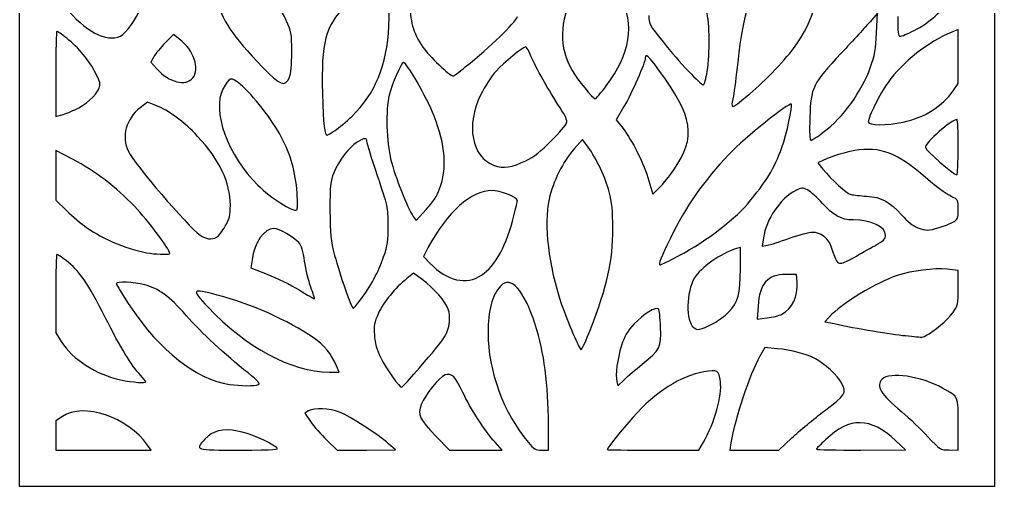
# Model space of a CAD drawing. Extents: x 0 to 149, y -1 to 279.
# Drawn here: x 0.2 to 149.4, y -0.8 to 70.6 of the extents above; entities that cross this region are included whole.
import ezdxf

# ---------------------------------------------------------------- set-up
doc = ezdxf.new("R2010")
doc.units = 0
doc.layers.get('0').update_dxf_attribs({"linetype": 'CONTINUOUS'})

msp = doc.modelspace()

# ---------------------------------------------------------------- linework, layer by layer
at = {"color": 7}
for points in [[(0.223663, 139.016224), (0.223663, 278.848517), (74.836163, 278.848517), (149.448663, 278.848517), (149.448663, 139.016224), (149.448663, -0.816054), (74.836163, -0.816054), (0.223663, -0.816054)], [(137.176134, 68.897267)], [(15.698635, 68.022303)], [(68.456903, 63.303425)], [(26.748142, 61.646864)], [(41.532709, 61.691745)], [(105.4838, 62.617787)], [(90.038624, 60.431661)], [(111.613246, 58.86718)], [(8.690329, 56.761248)], [(135.458025, 54.862413)], [(48.514849, 53.590373)], [(123.245197, 53.326054)], [(143.892413, 51.042266)], [(77.724857, 48.969856)], [(100.382538, 47.602682)], [(42.707227, 44.062796)], [(64.529065, 44.651848)], [(141.00012, 38.766454)], [(30.403506, 37.293214)], [(23.242413, 34.807049)], [(100.308913, 34.008507)], [(127.982803, 34.203158)], [(70.937964, 31.477183)], [(44.814048, 29.642578)], [(52.397938, 27.692787)], [(116.904339, 25.50972)], [(106.503489, 24.151365)], [(87.590987, 23.19487)], [(138.948869, 22.235851)], [(95.516671, 17.863754)], [(19.538246, 15.205564)], [(60.571301, 16.335521)], [(36.785563, 14.746817)], [(39.514288, 5.173874)]]:
    msp.add_lwpolyline(points, close=True, dxfattribs=at)
for points in [[(131.392187, 68.500509), (131.536268, 71.538957), (130.40773, 70.2203)], [(143.114189, 59.66379), (143.892413, 60.7949), (143.892413, 64.917968), (143.892413, 69.041034), (142.900225, 68.629355)], [(24.74513, 67.52567), (23.772561, 68.266363), (22.515301, 66.987505)], [(20.786244, 64.868219), (20.314451, 64.027793), (21.222374, 63.022829)], [(5.779913, 62.258374), (5.779913, 55.747399), (6.507517, 55.924987)], [(21.086509, 57.431517), (19.8284, 57.909561), (18.691136, 57.051795)], [(92.727404, 57.242514), (91.522479, 55.237811), (92.597473, 53.877842)], [(87.254223, 51.032439), (86.392917, 52.213237), (85.094884, 50.767856)], [(8.3596, 49.196151), (5.779913, 50.547831), (5.779913, 46.75251), (5.779913, 42.957186), (7.433558, 41.35429)], [(123.82522, 49.293293), (122.411151, 48.668017), (123.200099, 47.672329)], [(96.556528, 45.915977), (97.149007, 43.876899), (98.178673, 44.879895)], [(60.465491, 40.469095), (60.911711, 39.832029), (62.440717, 41.494453)], [(114.089058, 37.175678), (113.912692, 35.888949), (114.681198, 36.042566)], [(62.795711, 35.754919), (62.043725, 34.358199), (63.082133, 33.282829)], [(110.554913, 32.440234), (110.554913, 35.732093), (109.9596, 35.547705)], [(35.809404, 33.815041), (35.628794, 32.595106), (38.152324, 31.617317)], [(61.859253, 30.810689), (60.549057, 31.77246), (59.50626, 30.94655)], [(119.240194, 30.404766), (119.153871, 31.595391), (117.51709, 31.593539)], [(143.892413, 29.5573), (143.892413, 32.195204), (142.207231, 32.375671)], [(5.779913, 28.641992), (5.779913, 22.645883), (6.601668, 21.365289)], [(113.253988, 26.762519), (113.125917, 24.766908), (114.641328, 24.945015)], [(124.093565, 25.033676), (123.477009, 24.372311), (124.887315, 24.069643)], [(116.200859, 20.238283), (114.306183, 20.414332), (113.488197, 18.993392)], [(47.636724, 16.667467), (49.144579, 16.646565), (48.731919, 17.63862)], [(91.648449, 15.240622), (91.820759, 14.554094), (92.787317, 15.501845)], [(44.478086, 10.742321), (43.885633, 10.41318), (44.775551, 9.098042)], [(6.780884, 9.893009), (5.779913, 9.230598), (5.779913, 6.985397), (5.779913, 4.740196), (13.073971, 4.740196), (20.368029, 4.740196), (19.819296, 5.510821)], [(80.140998, 4.740196), (81.186163, 4.740196), (81.181586, 8.6428), (81.181578, 8.6428)], [(142.50335, 4.762315), (143.892413, 4.74009), (143.892413, 8.667829), (143.892413, 8.667935)], [(47.26659, 6.26155), (48.867714, 4.740196), (53.319124, 4.751308), (57.770538, 4.762421), (56.712205, 5.713148), (56.712205, 5.712963)], [(64.004862, 6.839876), (66.059883, 4.740196), (70.084844, 4.740196), (74.109808, 4.740196), (73.01067, 5.93262)], [(109.109079, 5.854012), (108.920899, 4.740196), (112.67631, 4.740196), (116.431719, 4.740196), (118.454252, 6.636676)], [(129.0096, 4.749853), (135.822621, 4.759378), (134.32944, 6.167252), (134.32944, 6.167358)], [(97.182302, 4.740196), (104.182606, 4.740196), (104.889731, 5.946801)]]:
    msp.add_lwpolyline(points, dxfattribs=at)
for points in [[(41.047117, 70.428178), (39.593279, 73.497414), (37.586732, 75.787126), (32.907671, 79.716268)], [(118.687538, 66.123516), (122.117318, 70.731346), (123.181811, 75.431168), (121.686831, 79.365642)], [(115.313513, 78.426641), (111.994148, 74.65391), (111.037166, 71.983804), (110.155493, 64.03508)], [(56.759864, 69.564605), (56.947443, 73.157874), (56.679722, 76.706849), (56.221077, 76.706849)], [(30.42063, 73.743309), (31.087388, 70.617239), (32.791474, 68.067306), (37.414822, 63.277451)], [(60.06932, 73.241262), (59.929768, 70.373682), (60.418702, 68.586694), (61.959567, 66.332672)], [(84.996502, 74.523888), (82.83557, 70.267229), (82.765588, 66.255403), (84.79114, 62.751208)], [(90.038624, 60.431661), (93.760941, 65.37746), (94.429284, 69.660349), (92.186125, 74.193307)], [(137.176134, 68.897267), (139.37008, 70.007395), (141.604635, 71.93447), (142.930922, 73.860181)], [(7.189145, 72.507647), (10.217214, 68.759866), (13.509131, 67.0247), (15.698635, 68.022303)], [(15.698635, 68.022303), (16.400242, 68.341978), (18.479913, 71.192242), (18.479913, 71.834145)], [(50.093909, 72.628189), (47.003679, 69.501697), (46.386372, 67.141344), (46.602092, 59.276782)], [(105.4838, 62.617787), (105.921, 65.49014), (105.869991, 69.768977), (105.371662, 72.024409)], [(41.895538, 65.594349), (41.895538, 68.469939), (41.848939, 68.735435), (41.047117, 70.428178)], [(68.456903, 63.303425), (72.377623, 66.47139), (75.9617, 69.919858), (76.449227, 70.993349)], [(96.531996, 71.146429), (96.531996, 69.912696), (96.64492, 69.704889), (98.714809, 67.129533)], [(130.40773, 70.2203), (129.787034, 69.495038), (127.80513, 67.33477), (126.003502, 65.419708)], [(134.631996, 71.039614), (134.631996, 68.626411), (134.708744, 67.975599), (134.993322, 67.975599)], [(5.940472, 68.769349), (5.852164, 68.769349), (5.779913, 65.839411), (5.779913, 62.258374)], [(7.461827, 67.689352), (6.71339, 68.283349), (6.02878, 68.769349), (5.940472, 68.769349)], [(51.113388, 55.773185), (54.669092, 59.19507), (56.444973, 63.532628), (56.759864, 69.564605)], [(134.993322, 67.975599), (135.192053, 67.975599), (136.174319, 68.390349), (137.176134, 68.897267)], [(11.90224, 62.322419), (10.910595, 64.257179), (9.235795, 66.281435), (7.461827, 67.689352)], [(26.748142, 61.646864), (27.871978, 63.021924), (26.895451, 65.888015), (24.74513, 67.52567)], [(130.472357, 63.301607), (131.097435, 65.042441), (131.27609, 66.052205), (131.392187, 68.500509)], [(142.900225, 68.629355), (139.263758, 67.120516), (135.370657, 64.052387), (133.157907, 60.951494)], [(22.515301, 66.987505), (21.823804, 66.284131), (21.045731, 65.330454), (20.786244, 64.868219)], [(61.959567, 66.332672), (62.858084, 65.01829), (66.100648, 61.920903), (66.604819, 61.895395)], [(77.727, 66.388099), (77.277407, 66.388099), (74.314698, 63.969678), (73.161999, 62.661747)], [(78.5006, 64.972311), (78.177853, 65.750996), (77.829733, 66.388099), (77.727, 66.388099)], [(98.714809, 67.129533), (101.191714, 64.04777), (104.466266, 60.567266), (104.888768, 60.567266)], [(111.613246, 58.86718), (113.73571, 60.584202), (117.239643, 64.178304), (118.687538, 66.123516)], [(41.532709, 61.691745), (41.76921, 62.252244), (41.895538, 63.611043), (41.895538, 65.594349)], [(82.95472, 57.064071), (81.285458, 59.588794), (79.189614, 63.309942), (78.5006, 64.972311)], [(96.00283, 64.690805), (96.00283, 63.964619), (93.917415, 59.222399), (92.727404, 57.242514)], [(98.032594, 62.88237), (96.447205, 65.03252), (96.00283, 65.428439), (96.00283, 64.690805)], [(126.003502, 65.419708), (121.621733, 60.762052), (121.326092, 60.159913), (121.185326, 55.606328)], [(21.222374, 63.022829), (23.103543, 60.940601), (25.652219, 60.305958), (26.748142, 61.646864)], [(37.414822, 63.277451), (40.121676, 60.473108), (40.893161, 60.176029), (41.532709, 61.691745)], [(58.974604, 64.006849), (58.669428, 64.006849), (57.208349, 60.618857), (56.806661, 58.979766)], [(63.673511, 55.804766), (62.517753, 58.737794), (59.499153, 64.006849), (58.974604, 64.006849)], [(66.604819, 61.895395), (66.661488, 61.892537), (67.494925, 62.526143), (68.456903, 63.303425)], [(84.79114, 62.751208), (85.570277, 61.403307), (87.990458, 58.450599), (88.316128, 58.450599)], [(100.382538, 47.602682), (103.832459, 52.655616), (103.373685, 55.638623), (98.032594, 62.88237)], [(110.155493, 64.03508), (109.92317, 61.940556), (109.620341, 59.632353), (109.482541, 58.905738)], [(123.245197, 53.326054), (126.318854, 55.636565), (129.096966, 59.471155), (130.472357, 63.301607)], [(12.397292, 60.044849), (12.657109, 60.672102), (12.590109, 60.980346), (11.90224, 62.322419)], [(34.030687, 60.643751), (32.599167, 61.85448), (32.352213, 61.787744), (31.365402, 59.923508)], [(73.161999, 62.661747), (72.467377, 61.873585), (71.421477, 60.270948), (70.837777, 59.100331)], [(104.888768, 60.567266), (105.044375, 60.567266), (105.312139, 61.49), (105.4838, 62.617787)], [(8.690329, 56.761248), (10.308252, 57.493572), (11.938766, 58.937869), (12.397292, 60.044849)], [(31.365402, 59.923508), (29.609317, 56.605998), (32.086838, 49.791866), (36.711543, 45.219583)], [(40.274796, 52.635594), (38.939528, 55.170864), (35.914526, 59.050468), (34.030687, 60.643751)], [(88.316128, 58.450599), (88.443456, 58.450599), (89.21858, 59.342078), (90.038624, 60.431661)], [(133.157907, 60.951494), (131.938162, 59.242174), (130.13408, 55.629371), (130.13408, 54.896065)], [(46.602092, 59.276782), (46.736984, 54.358932), (46.894594, 52.894349), (47.288937, 52.894349)], [(56.806661, 58.979766), (56.24698, 56.695964), (56.37303, 51.882712), (57.065913, 49.080237)], [(70.837777, 59.100331), (68.505758, 54.423445), (69.420846, 49.493525), (72.851788, 48.250113)], [(109.482541, 58.905738), (109.067986, 56.719806), (108.9612, 56.721737), (111.613246, 58.86718)], [(135.458025, 54.862413), (138.663527, 55.541865), (141.503683, 57.323), (143.114189, 59.66379)], [(6.507517, 55.924987), (6.907699, 56.022658), (7.889965, 56.398975), (8.690329, 56.761248)], [(18.691136, 57.051795), (16.536795, 55.42692), (15.786474, 52.662304), (16.885338, 50.398196)], [(27.491468, 52.691059), (25.342625, 54.987788), (23.047682, 56.686328), (21.086509, 57.431517)], [(83.963214, 54.743051), (84.083917, 55.123347), (83.788806, 55.802535), (82.95472, 57.064071)], [(118.359415, 57.61346), (118.035282, 57.937593), (111.282162, 52.514762), (108.80712, 49.942861)], [(116.912094, 51.018916), (117.625582, 52.973922), (118.592645, 57.380227), (118.359415, 57.61346)], [(48.514849, 53.590373), (49.094332, 53.973185), (50.263674, 54.955451), (51.113388, 55.773185)], [(64.529065, 44.651848), (65.704479, 47.793423), (65.43231, 51.341369), (63.673511, 55.804766)], [(121.185326, 55.606328), (121.115143, 53.336013), (121.171753, 52.100599), (121.345968, 52.100599)], [(143.71714, 55.275599), (142.881503, 55.275599), (138.86533, 51.754976), (138.86533, 51.022448)], [(143.892413, 51.042266), (143.892413, 53.370599), (143.813541, 55.275599), (143.71714, 55.275599)], [(81.607755, 52.000841), (82.809408, 53.213368), (83.869366, 54.447363), (83.963214, 54.743051)], [(92.597473, 53.877842), (94.013168, 52.086851), (95.81832, 48.456601), (96.556528, 45.915977)], [(130.13408, 54.896065), (130.13408, 54.352418), (132.967481, 54.334508), (135.458025, 54.862413)], [(32.493516, 42.178724), (32.485314, 45.676854), (30.861844, 49.088725), (27.491468, 52.691059)], [(42.707227, 44.062796), (42.47098, 47.2812), (41.742352, 49.849156), (40.274796, 52.635594)], [(47.288937, 52.894349), (47.383705, 52.894349), (47.935364, 53.20756), (48.514849, 53.590373)], [(53.404913, 51.893896), (53.404913, 52.51318), (53.005797, 52.488716), (51.893467, 51.80126)], [(121.345968, 52.100599), (121.493926, 52.100599), (122.348577, 52.652054), (123.245197, 53.326054)], [(51.893467, 51.80126), (50.640996, 51.02719), (49.067656, 48.966623), (48.334538, 47.140215)], [(55.023356, 46.668375), (54.133213, 49.283205), (53.404913, 51.634689), (53.404913, 51.893896)], [(77.724857, 48.969856), (78.920417, 49.551693), (80.069484, 50.448652), (81.607755, 52.000841)], [(85.094884, 50.767856), (83.453753, 48.940424), (81.827836, 45.669184), (81.286072, 43.104766)], [(90.492307, 44.19899), (89.898154, 46.431081), (88.577224, 49.218686), (87.254223, 51.032439)], [(111.620578, 42.35844), (114.557368, 45.809617), (115.683715, 47.65308), (116.912094, 51.018916)], [(137.806996, 47.303214), (134.16148, 50.413769), (131.275807, 51.26133), (127.323853, 50.38226)], [(138.86533, 51.022448), (138.86533, 50.562587), (143.142576, 46.836745), (143.693975, 46.816293)], [(143.693975, 46.816293), (143.803116, 46.812245), (143.892413, 48.713932), (143.892413, 51.042266)], [(16.885338, 50.398196), (17.847239, 48.416289), (25.896276, 39.034148), (27.868896, 37.595516)], [(108.80712, 49.942861), (105.039986, 46.0283), (102.072641, 41.796203), (99.838531, 37.151641)], [(127.323853, 50.38226), (126.177342, 50.127228), (124.602957, 49.637193), (123.82522, 49.293293)], [(17.868751, 41.95717), (14.978357, 44.980577), (11.828079, 47.378771), (8.3596, 49.196151)], [(57.065913, 49.080237), (57.658952, 46.681599), (59.654429, 41.627047), (60.465491, 40.469095)], [(72.851788, 48.250113), (74.244192, 47.745489), (75.629434, 47.950086), (77.724857, 48.969856)], [(48.334538, 47.140215), (47.782366, 45.764596), (47.725071, 45.211389), (47.738461, 41.384974)], [(56.661677, 39.136016), (56.642468, 41.819237), (56.586509, 42.07655), (55.023356, 46.668375)], [(98.178673, 44.879895), (98.74499, 45.431543), (99.73673, 46.656797), (100.382538, 47.602682)], [(123.200099, 47.672329), (124.473779, 46.064882), (126.850836, 43.933531), (127.525576, 43.793955)], [(142.909406, 43.475521), (141.811335, 43.999155), (140.718387, 44.819054), (137.806996, 47.303214)], [(36.711543, 45.219583), (38.659004, 43.294197), (42.102376, 41.104002), (42.649928, 41.44241)], [(120.834057, 44.500609), (120.042289, 44.884075), (119.905722, 44.878739), (119.026003, 44.429939)], [(42.649928, 41.44241), (42.785628, 41.526277), (42.810369, 42.657675), (42.707227, 44.062796)], [(62.440717, 41.494453), (63.436016, 42.576602), (64.164967, 43.678708), (64.529065, 44.651848)], [(72.529853, 44.425097), (69.348244, 44.418589), (65.720524, 41.187396), (62.795711, 35.754919)], [(76.421808, 42.90187), (76.426333, 43.376196), (73.740007, 44.427569), (72.529853, 44.425097)], [(91.034687, 38.606849), (91.031142, 41.347406), (90.904915, 42.64892), (90.492307, 44.19899)], [(119.026003, 44.429939), (116.663311, 43.224585), (114.478035, 40.013578), (114.089058, 37.175678)], [(123.1451, 42.42902), (122.34508, 43.340258), (121.305111, 44.272473), (120.834057, 44.500609)], [(127.525576, 43.793955), (127.868847, 43.722946), (128.927114, 43.614181), (129.877278, 43.552253)], [(129.877278, 43.552253), (132.138698, 43.404859), (133.434233, 42.717117), (135.21381, 40.719325)], [(143.892413, 41.525309), (143.892413, 42.974241), (143.870849, 43.017046), (142.909406, 43.475521)], [(23.242413, 34.807057), (23.242413, 35.381684), (19.888056, 39.844943), (17.868751, 41.95717)], [(31.706545, 38.94686), (32.380452, 40.121914), (32.497218, 40.601448), (32.493516, 42.178724)], [(75.899309, 40.536225), (76.185665, 41.730642), (76.420789, 42.795182), (76.421808, 42.90187)], [(81.286072, 43.104766), (80.441969, 39.109229), (81.169838, 32.98762), (83.201163, 26.998229)], [(100.308913, 34.008507), (104.492187, 36.104732), (109.351059, 39.691405), (111.620578, 42.35844)], [(127.824331, 39.923297), (126.009487, 39.933801), (124.738029, 40.61465), (123.1451, 42.42902)], [(7.433558, 41.35429), (8.343064, 40.472696), (9.703177, 39.311821), (10.456033, 38.774566)], [(47.738461, 41.384974), (47.751452, 37.669504), (47.8394, 36.827976), (48.457313, 34.505807)], [(70.937964, 31.477183), (73.052646, 32.87789), (74.850109, 36.159922), (75.899309, 40.536225)], [(135.21381, 40.719325), (136.142521, 39.676734), (137.017104, 38.976789), (137.691164, 38.736656)], [(143.164809, 39.61725), (143.821131, 40.002066), (143.892413, 40.188989), (143.892413, 41.525309)], [(30.403506, 37.293214), (30.684952, 37.443839), (31.271321, 38.187979), (31.706545, 38.94686)], [(55.95666, 34.264219), (56.576275, 36.053813), (56.678669, 36.761378), (56.661677, 39.136016)], [(132.779913, 37.591571), (132.779913, 38.865162), (130.564737, 39.907459), (127.824331, 39.923297)], [(141.00012, 38.766454), (141.790515, 38.999758), (142.764626, 39.382615), (143.164809, 39.61725)], [(10.456033, 38.774566), (12.985274, 36.969639), (17.275513, 35.231554), (20.199704, 34.827157)], [(27.868896, 37.595516), (28.728342, 36.968718), (29.602393, 36.864473), (30.403506, 37.293214)], [(39.158257, 38.604367), (37.658397, 38.610373), (36.213396, 36.543819), (35.809404, 33.815041)], [(42.97816, 36.452204), (42.223372, 37.302488), (39.918045, 38.601327), (39.158257, 38.604367)], [(87.590987, 23.19487), (90.172641, 29.744649), (91.041114, 33.631426), (91.034687, 38.606849)], [(118.095538, 37.132144), (119.550746, 37.646922), (121.098559, 38.069814), (121.535121, 38.071904)], [(121.535121, 38.071904), (122.844494, 38.078175), (123.931812, 37.222306), (124.440503, 35.784978)], [(131.126267, 35.984024), (132.526217, 36.739928), (132.779913, 36.986551), (132.779913, 37.591571)], [(137.691164, 38.736656), (139.03752, 38.257022), (139.281688, 38.259221), (141.00012, 38.766454)], [(43.858497, 33.601628), (43.631752, 35.146475), (43.362068, 36.019721), (42.97816, 36.452204)], [(99.838531, 37.151641), (98.398711, 34.158351), (97.967075, 33.050599), (98.240564, 33.050599)], [(114.681198, 36.042566), (115.103876, 36.127055), (116.64033, 36.617365), (118.095538, 37.132144)], [(127.982803, 34.203158), (128.802204, 34.691545), (130.216762, 35.492936), (131.126267, 35.984024)], [(5.942902, 34.638099), (5.853258, 34.638099), (5.779913, 31.939852), (5.779913, 28.641992)], [(7.385866, 33.698511), (6.68188, 34.215284), (6.032546, 34.638099), (5.942902, 34.638099)], [(20.199704, 34.827157), (21.548251, 34.64066), (23.242413, 34.629468), (23.242413, 34.807049)], [(48.457313, 34.505807), (49.229547, 31.603672), (51.042885, 26.436016), (51.289013, 26.436016)], [(109.9596, 35.547705), (107.570881, 34.807842), (104.444739, 32.62802), (103.527304, 31.062536)], [(124.440503, 35.784978), (125.271694, 33.436404), (125.344634, 33.315182), (125.926609, 33.315182)], [(13.346876, 25.029642), (10.789762, 30.10966), (9.276058, 32.310983), (7.385866, 33.698511)], [(44.814048, 29.642578), (44.46828, 30.595152), (44.038285, 32.376726), (43.858497, 33.601628)], [(52.397938, 27.692787), (53.929886, 29.711264), (55.178703, 32.017287), (55.95666, 34.264219)], [(63.082133, 33.282829), (65.68781, 30.584402), (68.584823, 29.918528), (70.937964, 31.477183)], [(98.240564, 33.050599), (98.326763, 33.050599), (99.257519, 33.481658), (100.308913, 34.008507)], [(125.926609, 33.315182), (126.238116, 33.315182), (127.163401, 33.714772), (127.982803, 34.203158)], [(38.152324, 31.617317), (39.540267, 31.079535), (41.724191, 30.004774), (43.005489, 29.22896)], [(79.148588, 23.922474), (77.430482, 29.251233), (75.403017, 31.506824), (73.857014, 29.809453)], [(108.757633, 25.817843), (110.212267, 27.323201), (110.554913, 28.585737), (110.554913, 32.440234)], [(117.51709, 31.593539), (114.7387, 31.590311), (113.471672, 30.154504), (113.253988, 26.762519)], [(134.574894, 31.426952), (131.281805, 30.352365), (126.112312, 27.19914), (124.093565, 25.033676)], [(142.207231, 32.375671), (140.199025, 32.590732), (136.875171, 32.177567), (134.574894, 31.426952)], [(19.384003, 30.002491), (17.700637, 30.440953), (15.040329, 30.544606), (15.040329, 30.171734)], [(15.040329, 30.171734), (15.040329, 30.043567), (16.017358, 28.465989), (17.211503, 26.666005)], [(25.733391, 25.317548), (23.088213, 28.298807), (21.540507, 29.440793), (19.384003, 30.002491)], [(59.50626, 30.94655), (57.738931, 29.546799), (56.006862, 27.440411), (55.182045, 25.687827)], [(65.853532, 26.263722), (65.47372, 27.414564), (63.636324, 29.506198), (61.859253, 30.810689)], [(103.527304, 31.062536), (102.252121, 28.886597), (102.186251, 24.469053), (103.414116, 23.471494)], [(116.904339, 25.509678), (118.473781, 26.321266), (119.396121, 28.254153), (119.240194, 30.404766)], [(30.488946, 28.448344), (26.556973, 29.494882), (26.456158, 29.365522), (29.061137, 26.616247)], [(45.173953, 21.938099), (41.363114, 24.558427), (35.743253, 27.049854), (30.488946, 28.448344)], [(43.005489, 29.22896), (44.286786, 28.453146), (45.359331, 27.839143), (45.388916, 27.864506)], [(45.388916, 27.864506), (45.418505, 27.88988), (45.159814, 28.690001), (44.814048, 29.642578)], [(73.857014, 29.809453), (72.535097, 28.35811), (71.933091, 26.124188), (71.928887, 22.654548)], [(143.049903, 25.746223), (143.862078, 26.877158), (143.892413, 27.014376), (143.892413, 29.5573)], [(51.289013, 26.436016), (51.374307, 26.436016), (51.873322, 27.001563), (52.397938, 27.692787)], [(83.201163, 26.998229), (84.06752, 24.443764), (85.949248, 20.086016), (86.185941, 20.086016)], [(17.211503, 26.666005), (21.668983, 19.947067), (27.298827, 15.536399), (32.369551, 14.790526)], [(29.061137, 26.616247), (34.971837, 20.37814), (41.746702, 16.74962), (47.636724, 16.667467)], [(55.182045, 25.687827), (54.486585, 24.210103), (54.410245, 23.812487), (54.531638, 22.300181)], [(66.033526, 24.325995), (66.106559, 24.870489), (66.025562, 25.742466), (65.853532, 26.263722)], [(98.047228, 26.331897), (97.658629, 26.720493), (95.655596, 25.491427), (94.311499, 24.039645)], [(98.339206, 23.52933), (98.281424, 24.967935), (98.150032, 26.22909), (98.047228, 26.331897)], [(106.503489, 24.151365), (107.203804, 24.509653), (108.218168, 25.259567), (108.757633, 25.817843)], [(114.641328, 24.945015), (115.474803, 25.042971), (116.493158, 25.29709), (116.904339, 25.50972)], [(138.948869, 22.235851), (140.206801, 22.883953), (142.250925, 24.633666), (143.049903, 25.746223)], [(18.732659, 16.197752), (17.341966, 17.657432), (15.714006, 20.327048), (13.346876, 25.029642)], [(35.198063, 16.543483), (31.635274, 19.375848), (28.085391, 22.666714), (25.733391, 25.317548)], [(60.571301, 16.335521), (65.367638, 21.81261), (65.776668, 22.410962), (66.033526, 24.325995)], [(81.181578, 8.6428), (81.174302, 14.828494), (80.537489, 19.614766), (79.148588, 23.922474)], [(94.311499, 24.039645), (93.215809, 22.856169), (92.794307, 22.13895), (92.356535, 20.713128)], [(103.414116, 23.471494), (104.029039, 22.971911), (104.325722, 23.037199), (106.503489, 24.151365)], [(124.887315, 24.069643), (128.303941, 23.336396), (133.633112, 22.442334), (135.822621, 22.235049)], [(71.928887, 22.654548), (71.921902, 16.892521), (74.307113, 10.419265), (78.090477, 5.932461)], [(86.185941, 20.086016), (86.284755, 20.086016), (86.917027, 21.485), (87.590987, 23.19487)], [(95.516671, 17.863754), (98.302572, 20.098626), (98.463986, 20.422629), (98.339206, 23.52933)], [(6.601668, 21.365289), (8.3903, 18.577944), (11.985083, 16.255325), (15.701788, 15.485626)], [(48.731919, 17.63862), (47.972088, 19.465541), (46.918774, 20.738364), (45.173953, 21.938099)], [(54.531638, 22.300181), (54.625505, 21.130824), (54.929209, 20.058563), (55.488112, 18.923278)], [(135.822621, 22.235049), (137.132309, 22.11106), (138.241463, 21.993524), (138.287411, 21.973858)], [(138.287411, 21.973858), (138.333358, 21.954199), (138.631015, 22.072087), (138.948869, 22.235851)], [(92.356535, 20.713128), (91.709433, 18.605513), (91.401408, 16.224925), (91.648449, 15.240622)], [(122.027759, 18.714257), (120.543783, 19.471309), (118.388617, 20.035001), (116.200859, 20.238283)], [(55.488112, 18.923278), (56.31796, 17.237617), (58.435116, 14.234425), (58.719217, 14.33994)], [(113.488197, 18.993392), (112.014762, 16.433893), (109.746902, 9.629272), (109.109079, 5.854012)], [(126.056141, 15.014257), (125.546779, 15.999262), (123.29432, 18.068092), (122.027759, 18.714257)], [(36.785563, 14.746817), (37.135591, 14.887866), (36.793236, 15.275335), (35.198063, 16.543483)], [(68.089539, 13.548598), (66.975244, 15.960315), (66.356074, 16.572323), (65.378282, 16.22847)], [(92.787317, 15.501845), (93.31892, 16.023127), (94.547132, 17.085958), (95.516671, 17.863754)], [(104.97281, 16.696703), (101.36079, 16.077314), (97.649271, 13.704676), (94.081888, 9.734497)], [(107.490329, 15.213608), (107.226682, 17.024125), (107.149019, 17.069872), (104.97281, 16.696703)], [(141.511163, 14.211882), (138.188983, 16.043209), (133.408322, 16.745678), (132.237213, 15.574579)], [(15.701788, 15.485626), (17.616199, 15.089174), (19.538246, 14.948879), (19.538246, 15.205564)], [(19.538246, 15.205564), (19.538246, 15.286236), (19.175732, 15.73272), (18.732659, 16.197752)], [(58.719217, 14.33994), (58.804426, 14.371585), (59.637864, 15.269594), (60.571301, 16.335521)], [(65.378282, 16.22847), (64.479233, 15.912293), (62.279056, 13.201835), (61.708295, 11.70731)], [(104.889731, 5.946801), (106.623326, 8.904975), (107.798963, 13.09415), (107.490329, 15.213608)], [(123.45335, 10.753037), (126.648562, 13.135954), (126.853744, 13.471869), (126.056141, 15.014257)], [(132.237213, 15.574579), (131.255177, 14.592538), (132.057939, 13.265124), (135.248626, 10.595001)], [(32.369551, 14.790526), (34.079386, 14.539039), (36.217413, 14.517873), (36.785563, 14.746817)], [(73.01067, 5.93262), (71.546543, 7.521019), (69.188018, 11.171079), (68.089539, 13.548598)], [(143.892413, 8.667935), (143.892413, 13.111692), (144.011989, 12.833297), (141.511163, 14.211882)], [(19.819296, 5.510821), (16.758864, 9.808792), (10.057243, 12.061216), (6.780884, 9.893009)], [(49.222734, 10.540868), (47.664108, 11.15523), (45.394772, 11.251565), (44.478086, 10.742321)], [(56.712205, 5.712963), (55.140249, 7.125123), (50.815105, 9.913223), (49.222734, 10.540868)], [(61.708295, 11.70731), (61.114432, 10.152327), (61.441634, 9.458828), (64.004862, 6.839876)], [(118.454252, 6.636676), (119.566648, 7.679743), (121.816241, 9.532117), (123.45335, 10.753037)], [(135.248626, 10.595001), (136.437449, 9.600142), (138.243559, 7.885747), (139.262205, 6.785292)], [(44.775551, 9.098042), (45.265007, 8.374724), (46.385975, 7.098295), (47.26659, 6.26155)], [(94.081888, 9.734497), (92.515425, 7.991184), (90.181996, 5.053489), (90.181996, 4.824704)], [(134.32944, 6.167358), (130.468209, 9.807919), (127.275008, 9.855438), (123.585642, 6.327166)], [(33.613688, 7.658312), (31.308606, 8.068654), (29.817044, 7.698237), (28.606692, 6.414876)], [(39.514288, 5.173874), (38.391687, 6.058244), (35.307558, 7.356792), (33.613688, 7.658312)], [(28.606692, 6.414876), (27.028108, 4.741095), (27.034016, 4.739217), (33.891892, 4.748609)], [(123.585642, 6.327166), (122.821658, 5.596546), (122.19658, 4.940591), (122.19658, 4.869471)], [(139.262205, 6.785292), (141.103644, 4.795917), (141.12227, 4.784275), (142.50335, 4.762315)], [(33.891892, 4.748609), (39.539426, 4.756282), (40.000097, 4.791181), (39.514288, 5.173874)], [(78.090477, 5.932461), (78.969476, 4.890056), (79.227193, 4.740196), (80.140998, 4.740196)], [(90.181996, 4.824704), (90.181996, 4.778216), (93.332133, 4.740196), (97.182302, 4.740196)], [(122.19658, 4.869471), (122.19658, 4.798378), (125.262439, 4.744535), (129.0096, 4.749853)]]:
    msp.add_open_spline(points, degree=3, dxfattribs=at)

doc.saveas('drawing.dxf')
